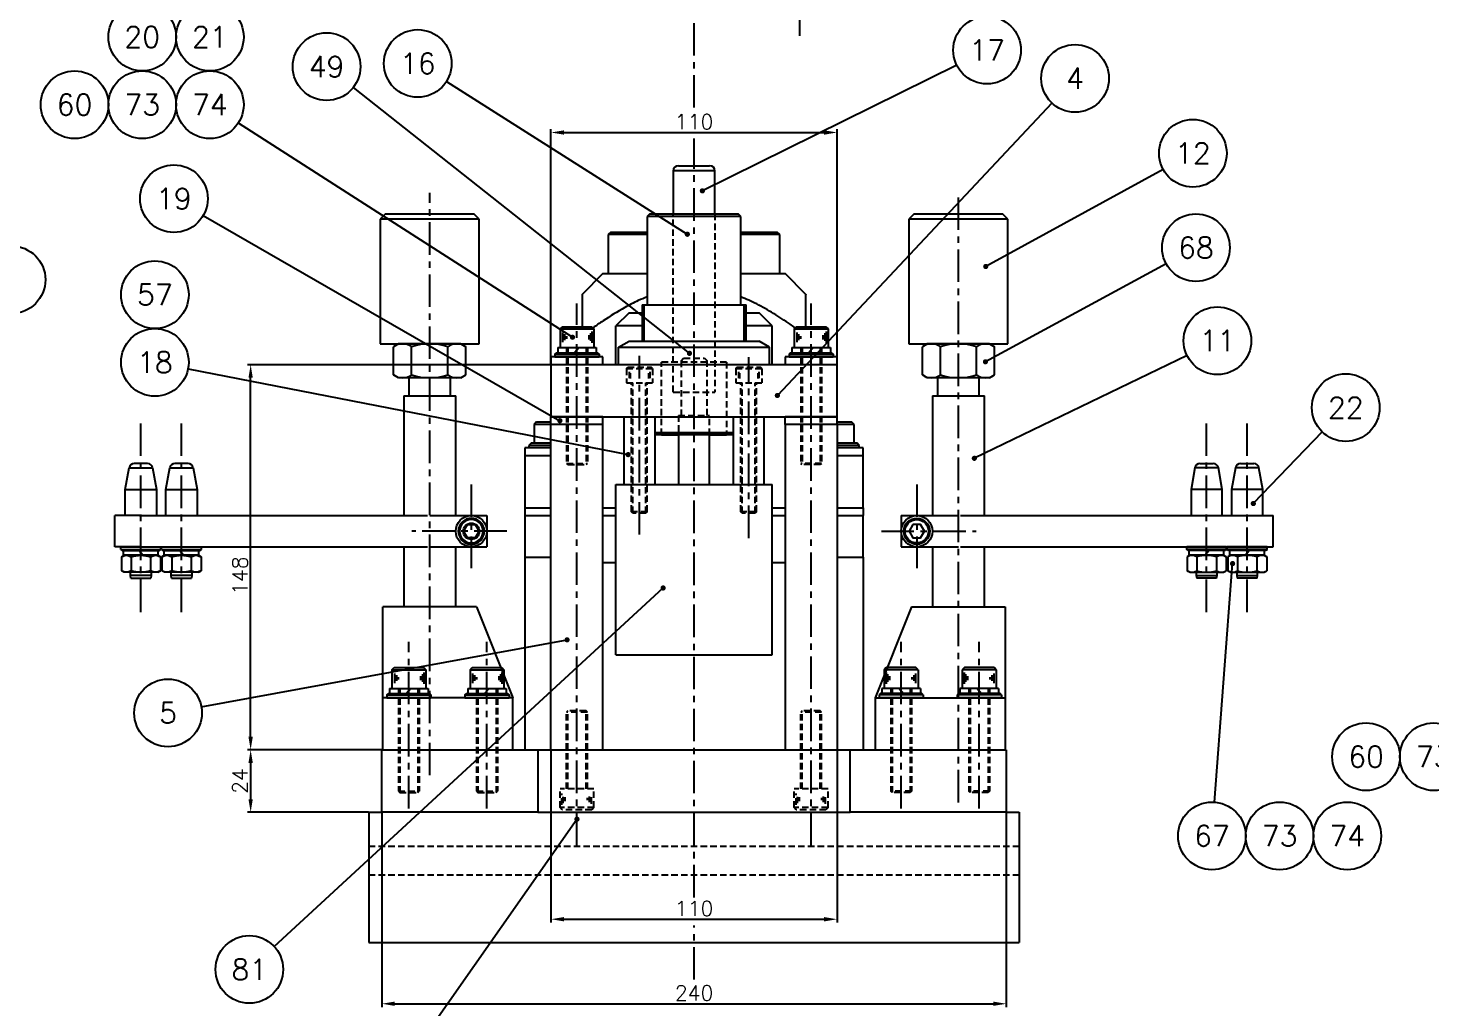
# Model space of a CAD drawing. Extents: x 0 to 2303, y 0 to 1485.
# Drawn here: x 573 to 1112, y 554 to 931 of the extents above; entities that cross this region are included whole.
import ezdxf
from ezdxf.enums import TextEntityAlignment as Align

# ---------------------------------------------------------------- set-up
doc = ezdxf.new("R2010")
doc.units = 0
doc.header["$LTSCALE"] = 10
doc.header["$MEASUREMENT"] = 0
doc.linetypes.add('CENTER', pattern=[2, 1.25, -0.25, 0.25, -0.25])
doc.linetypes.add('HIDDEN', pattern=[0.375, 0.25, -0.125])
doc.layers.get('0').update_dxf_attribs({"linetype": 'CONTINUOUS'})
doc.layers.get('DEFPOINTS').update_dxf_attribs({"linetype": 'CONTINUOUS'})
for name, color, linetype in [('0-POS', 3, 'CONTINUOUS'), ('CL', 1, 'CENTER'), ('CO', 3, 'CONTINUOUS'), ('FI', 1, 'CONTINUOUS'), ('OC', 1, 'HIDDEN'), ('POS', 3, 'CONTINUOUS')]:
    doc.layers.add(name, color=color, linetype=linetype)
doc.styles.add('ROMANS', font='ROMANS.SHX')
doc.dimstyles.new('2CON5', dxfattribs={"dimscale": 2.5, "dimtxt": 2.3, "dimasz": 2, "dimexe": 0.5, "dimexo": 0.0625, "dimgap": 0.5, "dimtad": 1, "dimdec": 4, "dimdsep": 46, "dimtxsty": 'ROMANS', "dimcen": -2, "dimclrt": 7, "dimadec": 0, "dimazin": 0, "dimtfac": 0.869565, "dimtdec": 4, "dimtmove": 0, "dimatfit": 3, "dimfxl": 1, "dimtolj": 1, "dimarcsym": 0})

# ---------------------------------------------------------------- blocks, each defined once
blk = doc.blocks.new('08934L')
for p, q in [((-6.5, 6.5), (-7.51, 5.92)), ((-7.51, 5.92), (-7.51, 0.58)), ((-6.5, 6.5), (-3.75, 6.5)), ((-3.75, 6.5), (3.75, 6.5)), ((-3.75, 5.92), (-3.75, 0.58)), ((3.75, 6.5), (6.5, 6.5)), ((3.75, 5.92), (3.75, 0.58)), ((6.5, 6.5), (7.51, 5.92)), ((7.51, 5.92), (7.51, 0.58)), ((-6.5, 0), (-7.51, 0.58)), ((-6.5, 0), (-3.75, 0)), ((-3.75, 0), (3.75, 0)), ((3.75, 0), (6.5, 0)), ((6.5, 0), (7.51, 0.58))]:
    blk.add_line(p, q)
for centre, radius, start, end in [((-5.63, 3.18), 3.32, 55.6158, 124.3842), ((0, -5.92), 12.42, 72.412, 107.588), ((5.63, 3.18), 3.32, 55.6158, 124.3842), ((-5.63, 3.32), 3.32, 235.6158, 304.3842), ((0, 12.42), 12.42, 252.412, 287.588), ((5.63, 3.32), 3.32, 235.6158, 304.3842)]:
    blk.add_arc(centre, radius, start, end)
blk = doc.blocks.new('08125')
for p, q in [((-8.5, 1.1), (-8, 1.6)), ((-8.5, 1.1), (-8.5, 0)), ((-8.5, 0), (8.5, 0)), ((-8, 1.6), (8, 1.6)), ((8, 1.6), (8.5, 1.1)), ((8.5, 1.1), (8.5, 0))]:
    blk.add_line(p, q)
at = {"color": 1}
blk.add_line((-8.5, 1.1), (8.5, 1.1), dxfattribs=at)
blk = doc.blocks.new('08127')
for p, q in [((-7.4, 2), (7.4, 2)), ((-7.4, 2), (-7.4, 0)), ((-7.4, 0), (7.4, 0)), ((0.81, 2), (-0.9, 0)), ((7.4, 2), (7.4, 0))]:
    blk.add_line(p, q)
blk = doc.blocks.new('06912S')
blk.add_lwpolyline([(-1.48, 2.55), (-2.95, 0), (-1.48, -2.55), (1.48, -2.55), (2.95, 0), (1.48, 2.55)], close=True)
blk.add_circle((0, 0), 5)
at = {"color": 1}
blk.add_circle((0, 0), 4.5, dxfattribs=at)
blk = doc.blocks.new('16934L')
for p, q in [((-12, 13), (-13.86, 11.93)), ((-13.86, 11.93), (-13.86, 1.07)), ((-12, 13), (-6.93, 13)), ((-6.93, 13), (6.93, 13)), ((-6.93, 11.93), (-6.93, 1.07)), ((6.93, 13), (12, 13)), ((6.93, 11.93), (6.93, 1.07)), ((12, 13), (13.86, 11.93)), ((13.86, 11.93), (13.86, 1.07)), ((-12, 0), (-13.86, 1.07)), ((-12, 0), (-6.93, 0)), ((-6.93, 0), (6.93, 0)), ((6.93, 0), (12, 0)), ((12, 0), (13.86, 1.07))]:
    blk.add_line(p, q)
for centre, radius, start, end in [((-10.39, 6.87), 6.13, 55.6158, 124.3842), ((0, -9.93), 22.93, 72.412, 107.588), ((10.39, 6.87), 6.13, 55.6158, 124.3842), ((-10.39, 6.13), 6.13, 235.6158, 304.3842), ((0, 22.93), 22.93, 252.412, 287.588), ((10.39, 6.13), 6.13, 235.6158, 304.3842)]:
    blk.add_arc(centre, radius, start, end)
blk = doc.blocks.new('08912L')
for p, q in [((-6.5, 7.2), (-5.7, 8)), ((-6.5, 7.2), (-6.5, 0)), ((-5.7, 8), (5.7, 8)), ((5.7, 8), (6.5, 7.2)), ((6.5, 7.2), (6.5, 0)), ((-6.5, 0), (6.5, 0))]:
    blk.add_line(p, q)
at = {"color": 1}
for p, q in [((-6.5, 7.2), (6.5, 7.2)), ((-5.56, 5.75), (-5.56, 2.02)), ((5.26, 5.51), (5.26, 2.52)), ((5.76, 6.13), (5.76, 1.78)), ((-4.81, 5.13), (-4.81, 2.89)), ((-4.07, 4.39), (-4.07, 3.39)), ((4.52, 4.76), (4.52, 3.14))]:
    blk.add_line(p, q, dxfattribs=at)
blk = doc.blocks.new('06912L')
for p, q in [((-5, 5.5), (-4.5, 6)), ((-5, 5.5), (-5, 0)), ((-4.5, 6), (4.5, 6)), ((5, 5.5), (4.5, 6)), ((5, 5.5), (5, 0)), ((-5, 0), (5, 0))]:
    blk.add_line(p, q)
at = {"color": 1}
for p, q in [((-5, 5.5), (5, 5.5)), ((-3.95, 4.33), (-3.95, 1.3)), ((-3.49, 3.73), (-3.49, 1.75)), ((3.49, 3.73), (3.49, 1.75)), ((3.95, 4.33), (3.95, 1.3))]:
    blk.add_line(p, q, dxfattribs=at)
blk = doc.blocks.new('*D59')
at = {"layer": 'CO', "color": 0, "lineweight": -2}
for p, q in [((708.6, 629.1), (708.6, 554.42)), ((948.6, 629.1), (948.6, 554.42)), ((713.6, 555.67), (943.6, 555.67))]:
    blk.add_line(p, q, dxfattribs=at)
at = {"layer": 'CO', "color": 0}
for points in [[(713.6, 556.51), (713.6, 554.84), (708.6, 555.67)], [(943.6, 556.51), (943.6, 554.84), (948.6, 555.67)]]:
    blk.add_solid(points, dxfattribs=at)
at = {"layer": 'DEFPOINTS', "color": 0}
for p in [(708.6, 629.26), (948.6, 629.26), (948.6, 555.67)]:
    blk.add_point(p, dxfattribs=at)
at = {"layer": 'CO', "color": 7, "insert": (828.6, 559.8), "char_height": 5.75, "attachment_point": 5, "style": 'ROMANS'}
blk.add_mtext('\\A1;240', dxfattribs=at)
blk = doc.blocks.new('*D60')
at = {"layer": 'CO', "color": 0, "lineweight": -2}
for p, q in [((773.6, 653.1), (773.6, 586.91)), ((883.6, 653.1), (883.6, 586.91)), ((778.6, 588.16), (878.6, 588.16))]:
    blk.add_line(p, q, dxfattribs=at)
at = {"layer": 'CO', "color": 0}
for points in [[(778.6, 588.99), (778.6, 587.32), (773.6, 588.16)], [(878.6, 588.99), (878.6, 587.32), (883.6, 588.16)]]:
    blk.add_solid(points, dxfattribs=at)
at = {"layer": 'DEFPOINTS', "color": 0}
for p in [(773.6, 653.26), (883.6, 653.26), (883.6, 588.16)]:
    blk.add_point(p, dxfattribs=at)
at = {"layer": 'CO', "color": 7, "insert": (828.6, 592.28), "char_height": 5.75, "attachment_point": 5, "style": 'ROMANS'}
blk.add_mtext('\\A1;110', dxfattribs=at)
blk = doc.blocks.new('*D61')
at = {"layer": 'CO', "color": 0, "lineweight": -2}
for p, q in [((708.85, 653.26), (656.94, 653.26)), ((658.19, 648.26), (658.19, 634.26)), ((703.45, 629.26), (656.94, 629.26))]:
    blk.add_line(p, q, dxfattribs=at)
at = {"layer": 'CO', "color": 0}
for points in [[(657.36, 648.26), (659.02, 648.26), (658.19, 653.26)], [(657.36, 634.26), (659.02, 634.26), (658.19, 629.26)]]:
    blk.add_solid(points, dxfattribs=at)
at = {"layer": 'DEFPOINTS', "color": 0}
for p in [(709, 653.26), (658.19, 629.26), (703.6, 629.26)]:
    blk.add_point(p, dxfattribs=at)
at = {"layer": 'CO', "color": 7, "insert": (654.07, 641.26), "char_height": 5.75, "attachment_point": 5, "rotation": 90, "style": 'ROMANS'}
blk.add_mtext('\\A1;24', dxfattribs=at)
blk = doc.blocks.new('*D62')
at = {"layer": 'CO', "color": 0, "lineweight": -2}
for p, q in [((773.45, 801.26), (656.94, 801.26)), ((658.19, 658.26), (658.19, 796.26)), ((708.45, 653.26), (656.94, 653.26))]:
    blk.add_line(p, q, dxfattribs=at)
at = {"layer": 'CO', "color": 0}
for points in [[(657.36, 796.26), (659.02, 796.26), (658.19, 801.26)], [(657.36, 658.26), (659.02, 658.26), (658.19, 653.26)]]:
    blk.add_solid(points, dxfattribs=at)
at = {"layer": 'DEFPOINTS', "color": 0}
for p in [(658.19, 801.26), (773.6, 801.26), (708.6, 653.26)]:
    blk.add_point(p, dxfattribs=at)
at = {"layer": 'CO', "color": 7, "insert": (654.07, 720.2), "char_height": 5.75, "attachment_point": 5, "rotation": 90, "style": 'ROMANS'}
blk.add_mtext('\\A1;148', dxfattribs=at)
blk = doc.blocks.new('*D71')
at = {"layer": 'CO', "color": 0, "lineweight": -2}
for p, q in [((773.6, 801.41), (773.6, 891.76)), ((778.6, 890.51), (878.6, 890.51)), ((883.6, 801.41), (883.6, 891.76))]:
    blk.add_line(p, q, dxfattribs=at)
at = {"layer": 'CO', "color": 0}
for points in [[(778.6, 891.34), (778.6, 889.67), (773.6, 890.51)], [(878.6, 891.34), (878.6, 889.67), (883.6, 890.51)]]:
    blk.add_solid(points, dxfattribs=at)
at = {"layer": 'DEFPOINTS', "color": 0}
for p in [(883.6, 890.51), (773.6, 801.26), (883.6, 801.26)]:
    blk.add_point(p, dxfattribs=at)
at = {"layer": 'CO', "color": 7, "insert": (828.6, 894.63), "char_height": 5.75, "attachment_point": 5, "style": 'ROMANS'}
blk.add_mtext('\\A1;110', dxfattribs=at)
blk = doc.blocks.new('POS')
at = {"layer": '0-POS'}
blk.add_circle((0, 0), 6.5, dxfattribs=at)
at = {"layer": '0-POS', "style": 'ROMANS', "flags": 4}
blk.add_attdef('P', text='', height=4, dxfattribs=at).set_placement((0, 0), align=Align.MIDDLE)

msp = doc.modelspace()

# ---------------------------------------------------------------- linework, layer by layer
for p, q in [((820.6026, 875.75801), (820.6026, 859.25802)), ((836.6026, 875.75801), (820.6026, 875.75801)), ((822.6026, 877.75802), (834.6026, 877.75802)), ((836.6026, 859.25802), (836.6026, 875.75801)), ((710.0026, 859.25802), (708.0026, 857.25801)), ((710.0026, 859.25802), (744.0026, 859.25802)), ((746.0026, 857.25801), (744.0026, 859.25802)), ((811.6026, 859.25802), (810.6026, 858.25802)), ((810.6026, 858.25802), (810.6026, 824.25801)), ((846.6026, 858.25802), (810.6026, 858.25802)), ((811.6026, 859.25802), (845.6026, 859.25802)), ((846.6026, 858.25802), (845.6026, 859.25802)), ((846.6026, 824.25801), (846.6026, 858.25802)), ((913.2026, 859.25802), (911.2026, 857.25801)), ((913.2026, 859.25802), (927.06044, 859.25802)), ((927.06044, 859.25802), (947.2026, 859.25802)), ((949.2026, 857.25801), (947.2026, 859.25802)), ((708.0026, 857.25801), (708.0026, 809.25802)), ((746.0026, 857.25801), (708.0026, 857.25801)), ((746.0026, 809.25802), (746.0026, 857.25801)), ((796.6026, 852.25802), (795.6026, 851.25802)), ((796.6026, 852.25802), (810.6026, 852.25802)), ((846.6026, 852.25802), (860.6026, 852.25802)), ((861.6026, 851.25802), (860.6026, 852.25802)), ((911.2026, 857.25801), (911.2026, 809.25802)), ((926.69077, 857.25801), (911.2026, 857.25801)), ((949.2026, 857.25801), (926.69077, 857.25801)), ((949.2026, 809.25802), (949.2026, 857.25801)), ((795.6026, 851.25802), (795.6026, 836.25802)), ((810.6026, 851.25802), (795.6026, 851.25802)), ((861.6026, 851.25802), (846.6026, 851.25802)), ((861.6026, 836.25802), (861.6026, 851.25802)), ((793.6026, 836.25802), (785.6026, 828.25801)), ((793.6026, 836.25802), (810.6026, 836.25802)), ((846.6026, 836.25802), (863.6026, 836.25802)), ((871.6026, 828.25801), (863.6026, 836.25802)), ((803.6026, 821.25801), (798.6026, 816.25802)), ((803.6026, 821.25801), (808.6026, 821.25801)), ((808.6026, 824.25801), (808.6026, 810.25801)), ((808.6026, 824.25801), (848.6026, 824.25801)), ((848.6026, 810.25801), (848.6026, 824.25801)), ((848.6026, 821.25801), (853.6026, 821.25801)), ((858.6026, 816.25802), (853.6026, 821.25801)), ((808.6026, 816.25802), (798.6026, 816.25802)), ((798.6026, 801.25802), (798.6026, 816.25802)), ((858.6026, 816.25802), (848.6026, 816.25802)), ((858.6026, 801.25802), (858.6026, 816.25802)), ((708.0026, 809.25802), (746.0026, 809.25802)), ((799.6026, 807.94861), (803.60259, 810.25801)), ((803.60259, 810.25801), (853.60261, 810.25801)), ((857.6026, 807.94861), (853.60261, 810.25801)), ((911.2026, 809.25802), (926.69077, 809.25802)), ((926.69077, 809.25802), (949.2026, 809.25802)), ((773.6026, 804.25801), (773.6026, 801.25802)), ((787.25751, 804.25801), (773.6026, 804.25801)), ((793.6026, 804.25801), (787.25751, 804.25801)), ((793.6026, 801.25802), (793.6026, 804.25801)), ((799.6026, 807.94861), (857.6026, 807.94861)), ((799.6026, 801.25802), (799.6026, 807.94861)), ((857.6026, 801.25802), (857.6026, 807.94861)), ((863.6026, 804.25801), (863.6026, 801.25802)), ((877.25751, 804.25801), (863.6026, 804.25801)), ((883.6026, 804.25801), (877.25751, 804.25801)), ((883.6026, 801.25802), (883.6026, 804.25801)), ((773.6026, 801.25802), (773.6026, 781.25801)), ((883.6026, 801.25802), (773.6026, 801.25802)), ((883.6026, 781.25801), (883.6026, 801.25802)), ((719.0026, 796.25802), (719.0026, 789.25801)), ((735.0026, 789.25801), (735.0026, 796.25802)), ((922.2026, 796.25802), (922.2026, 789.25801)), ((938.2026, 789.25801), (938.2026, 796.25802)), ((717.0026, 789.25801), (717.0026, 743.25801)), ((717.0026, 789.25801), (737.0026, 789.25801)), ((737.0026, 743.25801), (737.0026, 789.25801)), ((920.2026, 789.25801), (920.2026, 743.25801)), ((920.2026, 789.25801), (940.2026, 789.25801)), ((940.2026, 743.25801), (940.2026, 789.25801)), ((768.1026, 779.25802), (767.1026, 778.25802)), ((767.1026, 778.25802), (767.1026, 771.25802)), ((767.17, 778.25802), (767.1026, 778.25802)), ((773.6026, 778.25802), (767.17, 778.25802)), ((768.1026, 779.25802), (773.6026, 779.25802)), ((773.6026, 781.25801), (883.6026, 781.25801)), ((773.6026, 778.25802), (773.6026, 781.25801)), ((793.6026, 781.25801), (773.6026, 781.25801)), ((793.6026, 778.25802), (773.6026, 778.25802)), ((773.6026, 653.25801), (773.6026, 778.25802)), ((793.6026, 778.25802), (793.6026, 781.25801)), ((793.6026, 653.25801), (793.6026, 778.25802)), ((801.6026, 781.25801), (801.6026, 755.25801)), ((813.6026, 755.25801), (813.6026, 781.25801)), ((843.6026, 781.25801), (843.6026, 755.25801)), ((855.6026, 755.25801), (855.6026, 781.25801)), ((883.6026, 781.25801), (863.6026, 781.25801)), ((863.6026, 778.25802), (863.6026, 781.25801)), ((883.6026, 778.25802), (863.6026, 778.25802)), ((863.6026, 778.25802), (863.6026, 653.25801)), ((883.6026, 778.25802), (883.6026, 781.25801)), ((883.6026, 779.25802), (889.1026, 779.25802)), ((890.1026, 778.25802), (883.6026, 778.25802)), ((883.6026, 778.25802), (883.6026, 653.25801)), ((890.1026, 778.25802), (889.1026, 779.25802)), ((890.1026, 771.25802), (890.1026, 778.25802)), ((766.1026, 771.25802), (765.1026, 770.25802)), ((766.1026, 771.25802), (773.6026, 771.25802)), ((843.6026, 774.25801), (813.6026, 774.25801)), ((816.1026, 774.25801), (822.60259, 774.25801)), ((822.6026, 774.25801), (822.6026, 755.25801)), ((834.6026, 755.25801), (834.6026, 774.25801)), ((834.6026, 774.25801), (841.10259, 774.25801)), ((883.6026, 771.25802), (891.1026, 771.25802)), ((892.1026, 770.25802), (891.1026, 771.25802)), ((763.6026, 769.25801), (763.6026, 766.25801)), ((773.6026, 769.25801), (763.6026, 769.25801)), ((773.6026, 766.25801), (763.6026, 766.25801)), ((763.6026, 766.25801), (763.6026, 746.25801)), ((765.1026, 770.25802), (765.1026, 769.25801)), ((773.6026, 770.25802), (765.1026, 770.25802)), ((892.1026, 770.25802), (883.6026, 770.25802)), ((887.25752, 769.25801), (883.6026, 769.25801)), ((893.6026, 766.25801), (883.6026, 766.25801)), ((893.6026, 769.25801), (887.25752, 769.25801)), ((892.1026, 769.25801), (892.1026, 770.25802)), ((893.6026, 766.25801), (893.6026, 769.25801)), ((893.6026, 746.25801), (893.6026, 766.25801)), ((610.00259, 753.25801), (611.47446, 761.60531)), ((611.47446, 761.60531), (620.53074, 761.60531)), ((618.56114, 763.25802), (613.44406, 763.25802)), ((620.53074, 761.60531), (622.0026, 753.25801)), ((625.60259, 753.25801), (627.07445, 761.60531)), ((627.07445, 761.60531), (636.13074, 761.60531)), ((634.16113, 763.25802), (629.04406, 763.25802)), ((636.13074, 761.60531), (637.6026, 753.25801)), ((1021.07446, 761.60531), (1019.6026, 753.25801)), ((1030.13075, 761.60531), (1021.07446, 761.60531)), ((1023.04407, 763.25802), (1028.16114, 763.25802)), ((1031.60261, 753.25801), (1030.13075, 761.60531)), ((1036.67446, 761.60531), (1035.2026, 753.25801)), ((1045.73074, 761.60531), (1036.67446, 761.60531)), ((1038.64406, 763.25802), (1043.76114, 763.25802)), ((1047.2026, 753.25801), (1045.73074, 761.60531)), ((798.6026, 689.75801), (798.6026, 755.25801)), ((798.6026, 755.25801), (807.6026, 755.25801)), ((807.6026, 755.25801), (849.6026, 755.25801)), ((849.6026, 755.25801), (858.6026, 755.25801)), ((858.6026, 689.75801), (858.6026, 755.25801)), ((610.00259, 743.25801), (610.00259, 753.25801)), ((610.00259, 753.25801), (622.0026, 753.25801)), ((622.0026, 753.25801), (622.0026, 743.25801)), ((625.60259, 743.25801), (625.60259, 753.25801)), ((625.60259, 753.25801), (637.6026, 753.25801)), ((637.6026, 753.25801), (637.6026, 743.25801)), ((1019.6026, 753.25801), (1019.6026, 743.25801)), ((1031.60261, 753.25801), (1019.6026, 753.25801)), ((1031.60261, 743.25801), (1031.60261, 753.25801)), ((1035.2026, 753.25801), (1035.2026, 743.25801)), ((1047.2026, 753.25801), (1035.2026, 753.25801)), ((1047.2026, 743.25801), (1047.2026, 753.25801)), ((763.6026, 746.25801), (763.6026, 743.25801)), ((763.6026, 746.25801), (773.6026, 746.25801)), ((793.6026, 746.25801), (798.6026, 746.25801)), ((858.6026, 746.25801), (863.6026, 746.25801)), ((883.6026, 746.25801), (893.6026, 746.25801)), ((893.6026, 746.25801), (893.6026, 743.25801)), ((606.0026, 731.25801), (606.0026, 743.25801)), ((615.46205, 743.25801), (606.0026, 743.25801)), ((615.46205, 743.25801), (726.13774, 743.25801)), ((727.0026, 743.25801), (749.0026, 743.25801)), ((749.0026, 743.25801), (749.0026, 731.25801)), ((763.6026, 743.25801), (773.6026, 743.25801)), ((763.6026, 743.25801), (763.6026, 727.25801)), ((793.6026, 743.25801), (798.6026, 743.25801)), ((858.6026, 743.25801), (863.6026, 743.25801)), ((883.6026, 743.25801), (893.6026, 743.25801)), ((893.6026, 727.25801), (893.6026, 743.25801)), ((908.2026, 743.25801), (908.2026, 731.25801)), ((908.2026, 743.25801), (930.2026, 743.25801)), ((931.06746, 743.25801), (1041.74315, 743.25801)), ((1041.74315, 743.25801), (1051.2026, 743.25801)), ((1051.2026, 731.25801), (1051.2026, 743.25801)), ((615.46205, 731.25801), (606.0026, 731.25801)), ((615.46205, 731.25801), (726.13774, 731.25801)), ((717.0026, 731.25801), (717.0026, 708.25802)), ((727.0026, 731.25801), (749.0026, 731.25801)), ((737.0026, 708.25802), (737.0026, 731.25801)), ((908.2026, 731.25801), (930.2026, 731.25801)), ((920.2026, 731.25801), (920.2026, 708.25802)), ((931.06746, 731.25801), (1041.74315, 731.25801)), ((940.2026, 708.25802), (940.2026, 731.25801)), ((1041.74315, 731.25801), (1051.2026, 731.25801)), ((763.6026, 727.25801), (773.6026, 727.25801)), ((763.6026, 727.25801), (763.6026, 653.25801)), ((793.6026, 725.25801), (798.6026, 725.25801)), ((858.6026, 725.25801), (863.6026, 725.25801)), ((883.6026, 727.25801), (893.6026, 727.25801)), ((893.6026, 727.25801), (893.6026, 653.25801)), ((612.0026, 720.25801), (612.0026, 721.51801)), ((612.17892, 719.25802), (612.0026, 720.25801)), ((612.17892, 719.25802), (619.82627, 719.25802)), ((620.0026, 720.25801), (619.82627, 719.25802)), ((620.0026, 721.51801), (620.0026, 720.25801)), ((627.60259, 720.25801), (627.60259, 721.51801)), ((627.77892, 719.25802), (627.60259, 720.25801)), ((627.77892, 719.25802), (635.42627, 719.25802)), ((635.6026, 720.25801), (635.42627, 719.25802)), ((635.6026, 721.51801), (635.6026, 720.25801)), ((1021.6026, 721.51801), (1021.6026, 720.25801)), ((1021.6026, 720.25801), (1021.77893, 719.25802)), ((1029.42628, 719.25802), (1021.77893, 719.25802)), ((1029.42628, 719.25802), (1029.6026, 720.25801)), ((1029.6026, 720.25801), (1029.6026, 721.51801)), ((1037.2026, 721.51801), (1037.2026, 720.25801)), ((1037.2026, 720.25801), (1037.37892, 719.25802)), ((1045.02628, 719.25802), (1037.37892, 719.25802)), ((1045.02628, 719.25802), (1045.2026, 720.25801)), ((1045.2026, 720.25801), (1045.2026, 721.51801)), ((745.0026, 708.25802), (709.0026, 708.25802)), ((709.0026, 673.25801), (709.0026, 708.25802)), ((745.0026, 708.25802), (759.00259, 673.25801)), ((912.2026, 708.25802), (898.20261, 673.25801)), ((912.2026, 708.25802), (948.2026, 708.25802)), ((948.2026, 708.25802), (948.2026, 673.25801)), ((798.6026, 689.75801), (807.6026, 689.75801)), ((807.6026, 689.75801), (849.6026, 689.75801)), ((849.6026, 689.75801), (858.6026, 689.75801)), ((709.0026, 653.25801), (709.0026, 673.25801)), ((759.0026, 673.25801), (709.0026, 673.25801)), ((759.0026, 653.25801), (759.0026, 673.25801)), ((898.2026, 673.25801), (898.2026, 653.25801)), ((898.2026, 673.25801), (948.2026, 673.25801)), ((948.2026, 673.25801), (948.2026, 653.25801)), ((708.6026, 629.25801), (708.6026, 653.25801)), ((708.6026, 653.25801), (768.6026, 653.25801)), ((768.6026, 653.25801), (768.6026, 629.25801)), ((768.6026, 653.25801), (888.6026, 653.25801)), ((888.6026, 629.25801), (888.6026, 653.25801)), ((888.6026, 653.25801), (948.6026, 653.25801)), ((948.6026, 653.25801), (948.6026, 629.25801)), ((703.6026, 629.25801), (703.6026, 579.25801)), ((703.6026, 629.25801), (708.6026, 629.25801)), ((768.6026, 629.25801), (708.6026, 629.25801)), ((768.6026, 629.25801), (888.6026, 629.25801)), ((948.6026, 629.25801), (888.6026, 629.25801)), ((948.6026, 629.25801), (953.6026, 629.25801)), ((953.6026, 629.25801), (953.6026, 579.25801)), ((703.6026, 579.25801), (953.6026, 579.25801))]:
    msp.add_line(p, q)
for centre, radius in [((743.0026, 737.25801), 6), ((743.0026, 737.25801), 3.125), ((914.2026, 737.25801), 6)]:
    msp.add_circle(centre, radius)
for centre, start, end in [((822.6026, 875.75801), 90, 180), ((834.6026, 875.75801), 0, 90), ((613.44407, 761.25801), 90, 170), ((618.56113, 761.25801), 10, 90), ((629.04406, 761.25801), 90, 170), ((634.16113, 761.25801), 10, 90), ((1023.04407, 761.25801), 90, 170), ((1028.16113, 761.25801), 10, 90), ((1038.64407, 761.25801), 90, 170), ((1043.76113, 761.25801), 10, 90)]:
    msp.add_arc(centre, 2, start, end)
for points, knots in [([(785.6026, 828.21164), (785.6026, 828.21913), (785.6026, 828.23996), (785.6026, 827.87894), (785.6026, 826.95519), (785.6026, 825.14581), (785.6026, 822.40792), (785.6026, 819.42131), (785.6026, 816.68086), (785.6026, 815.85801), (785.6026, 815.85801)], [0, 0, 0, 0, 0.053789117, 0.149638986, 0.245505144, 0.442090075, 0.599751574, 0.757492776, 0.917707189, 1, 1, 1, 1]), ([(871.6026, 815.85801), (871.6026, 815.85801), (871.6026, 817.82428), (871.6026, 821.48626), (871.6026, 824.55885), (871.6026, 826.5619), (871.6026, 827.69198), (871.6026, 828.26695), (871.6026, 828.19693), (871.6026, 828.17636)], [0, 0, 0, 0, 0.13359874, 0.345938736, 0.557628859, 0.687152173, 0.816916337, 0.946215198, 1, 1, 1, 1])]:
    msp.add_open_spline(points, degree=3, knots=knots)
at = {"layer": 'CL'}
for p, q in [((828.6026, 900.05831), (828.6026, 1382.21442)), ((869.1026, 1014.10121), (869.1026, 927.6704)), ((828.6026, 596.55235), (828.6026, 888.16412)), ((727.0026, 643.48982), (727.0026, 867.31869)), ((930.2026, 633.05233), (930.2026, 867.31869)), ((783.6026, 616.63867), (783.6026, 824.75244)), ((873.6026, 616.63867), (873.6026, 824.75244)), ((807.6026, 735.99821), (807.6026, 804.73262)), ((849.6026, 734.6148), (849.6026, 804.19502)), ((616.0026, 706.19646), (616.0026, 779.396)), ((631.6026, 706.19646), (631.6026, 779.396)), ((1025.6026, 706.19646), (1025.6026, 779.396)), ((1041.2026, 706.19646), (1041.2026, 779.396)), ((743.0026, 755.26619), (743.0026, 723.07293)), ((914.2026, 755.26619), (914.2026, 723.07293)), ((756.62178, 737.25801), (720.18616, 737.25801)), ((900.58342, 737.25801), (937.01904, 737.25801)), ((719.0026, 630.75893), (719.0026, 694.75244)), ((749.0026, 630.75893), (749.0026, 694.75244)), ((908.2026, 630.75893), (908.2026, 694.75244)), ((938.2026, 630.75893), (938.2026, 694.75244)), ((828.6026, 564.9515), (828.6026, 585.73711))]:
    msp.add_line(p, q, dxfattribs=at)
at = {"layer": 'FI'}
for p, q in [((809.3526, 824.25801), (809.3526, 810.25801)), ((847.8526, 810.25801), (847.8526, 824.25801)), ((813.6026, 775.25801), (843.6026, 775.25801)), ((620.0026, 720.25801), (612.0026, 720.25801)), ((635.6026, 720.25801), (627.60259, 720.25801)), ((1021.6026, 720.25801), (1029.6026, 720.25801)), ((1037.2026, 720.25801), (1045.2026, 720.25801))]:
    msp.add_line(p, q, dxfattribs=at)
for points, knots in [([(810.6026, 827.33389), (809.45591, 826.86613), (806.51039, 825.66461), (800.81555, 822.63178), (794.99287, 819.12784), (791.02033, 816.3493), (789.7281, 815.43251)], [0, 0, 0, 0, 0.142247956, 0.3653944579, 0.7404339839, 0.9224745225, 0.9224745225, 0.9224745225, 0.9224745225]), ([(867.49918, 815.45459), (866.83465, 815.9286), (864.1252, 817.84144), (859.23599, 820.98545), (852.97385, 824.59735), (848.64291, 826.47352), (846.6026, 827.35739)], [0.0784852791, 0.0784852791, 0.0784852791, 0.0784852791, 0.1721172356, 0.4589596374, 0.745114691, 1, 1, 1, 1])]:
    msp.add_open_spline(points, degree=3, knots=knots, dxfattribs=at)
at = {"layer": 'OC'}
for p, q in [((820.6026, 790.75802), (820.6026, 859.25802)), ((836.60259, 859.25802), (836.60259, 790.75802)), ((779.6026, 807.85801), (779.6026, 763.35801)), ((780.1026, 807.85801), (780.1026, 762.85801)), ((787.1026, 807.85801), (787.1026, 762.85801)), ((787.6026, 807.85801), (787.6026, 763.35801)), ((823.60259, 802.75801), (824.60259, 803.75802)), ((824.60259, 803.75802), (832.60259, 803.75802)), ((832.60259, 803.75802), (833.6026, 802.75801)), ((869.6026, 807.85801), (869.6026, 763.35801)), ((870.1026, 807.85801), (870.1026, 762.85801)), ((877.1026, 807.85801), (877.1026, 762.85801)), ((877.6026, 807.85801), (877.6026, 763.35801)), ((816.1026, 774.25801), (816.1026, 802.25801)), ((841.10259, 802.25801), (816.1026, 802.25801)), ((823.60259, 802.75801), (823.60259, 781.75802)), ((833.6026, 781.75802), (833.6026, 802.75801)), ((841.10259, 802.25801), (841.10259, 774.25801)), ((804.6026, 744.75802), (804.6026, 794.25802)), ((805.1026, 744.25802), (805.1026, 794.25802)), ((810.1026, 744.25802), (810.1026, 794.25802)), ((810.6026, 744.75802), (810.6026, 794.25802)), ((846.6026, 744.75802), (846.6026, 794.25802)), ((847.1026, 744.25802), (847.1026, 794.25802)), ((852.1026, 744.25802), (852.1026, 794.25802)), ((852.6026, 744.75802), (852.6026, 794.25802)), ((820.6026, 790.75802), (836.60259, 790.75802)), ((822.60259, 781.75802), (822.6026, 774.25801)), ((822.60259, 781.75802), (834.6026, 781.75802)), ((834.6026, 774.25801), (834.6026, 781.75802)), ((779.6026, 763.35801), (780.1026, 762.85801)), ((779.6026, 763.35801), (787.6026, 763.35801)), ((780.1026, 762.85801), (787.1026, 762.85801)), ((787.1026, 762.85801), (787.6026, 763.35801)), ((870.1026, 762.85801), (869.6026, 763.35801)), ((877.6026, 763.35801), (869.6026, 763.35801)), ((877.1026, 762.85801), (870.1026, 762.85801)), ((877.6026, 763.35801), (877.1026, 762.85801)), ((805.1026, 744.25802), (804.6026, 744.75802)), ((810.6026, 744.75802), (804.6026, 744.75802)), ((810.1026, 744.25802), (805.1026, 744.25802)), ((810.6026, 744.75802), (810.1026, 744.25802)), ((847.1026, 744.25802), (846.6026, 744.75802)), ((852.6026, 744.75802), (846.6026, 744.75802)), ((852.1026, 744.25802), (847.1026, 744.25802)), ((852.6026, 744.75802), (852.1026, 744.25802)), ((715.0026, 676.85801), (715.0026, 637.35801)), ((715.5026, 676.85801), (715.5026, 636.85801)), ((722.5026, 676.85801), (722.5026, 636.85801)), ((723.0026, 676.85801), (723.0026, 637.35801)), ((745.0026, 676.85801), (745.0026, 637.35801)), ((745.5026, 676.85801), (745.5026, 636.85801)), ((752.5026, 676.85801), (752.5026, 636.85801)), ((753.0026, 676.85801), (753.0026, 637.35801)), ((904.2026, 676.85801), (904.2026, 637.35801)), ((904.7026, 676.85801), (904.7026, 636.85801)), ((911.7026, 676.85801), (911.7026, 636.85801)), ((912.2026, 676.85801), (912.2026, 637.35801)), ((934.2026, 676.85801), (934.2026, 637.35801)), ((934.7026, 676.85801), (934.7026, 636.85801)), ((941.7026, 676.85801), (941.7026, 636.85801)), ((942.2026, 676.85801), (942.2026, 637.35801)), ((780.1026, 668.25801), (779.6026, 667.75801)), ((779.6026, 638.25801), (779.6026, 667.75801)), ((787.6026, 667.75801), (779.6026, 667.75801)), ((780.1026, 638.25801), (780.1026, 668.25801)), ((787.1026, 668.25801), (780.1026, 668.25801)), ((787.1026, 638.25801), (787.1026, 668.25801)), ((787.6026, 667.75801), (787.1026, 668.25801)), ((787.6026, 638.25801), (787.6026, 667.75801)), ((870.1026, 668.25801), (869.6026, 667.75801)), ((869.6026, 638.25801), (869.6026, 667.75801)), ((877.6026, 667.75801), (869.6026, 667.75801)), ((870.1026, 638.25801), (870.1026, 668.25801)), ((877.1026, 668.25801), (870.1026, 668.25801)), ((877.1026, 638.25801), (877.1026, 668.25801)), ((877.6026, 667.75801), (877.1026, 668.25801)), ((877.6026, 638.25801), (877.6026, 667.75801)), ((715.0026, 637.35801), (715.5026, 636.85801)), ((715.0026, 637.35801), (723.0026, 637.35801)), ((715.5026, 636.85801), (722.5026, 636.85801)), ((722.5026, 636.85801), (723.0026, 637.35801)), ((745.0026, 637.35801), (745.5026, 636.85801)), ((745.0026, 637.35801), (753.0026, 637.35801)), ((745.5026, 636.85801), (752.5026, 636.85801)), ((752.5026, 636.85801), (753.0026, 637.35801)), ((904.7026, 636.85801), (904.2026, 637.35801)), ((912.2026, 637.35801), (904.2026, 637.35801)), ((911.7026, 636.85801), (904.7026, 636.85801)), ((912.2026, 637.35801), (911.7026, 636.85801)), ((934.7026, 636.85801), (934.2026, 637.35801)), ((942.2026, 637.35801), (934.2026, 637.35801)), ((941.7026, 636.85801), (934.7026, 636.85801)), ((942.2026, 637.35801), (941.7026, 636.85801)), ((703.6026, 616.25801), (953.6026, 616.25801)), ((703.6026, 605.25801), (953.6026, 605.25801))]:
    msp.add_line(p, q, dxfattribs=at)
at = {"layer": 'POS'}
for p, q in [((929.56367, 916.40301), (831.80241, 868.07792)), ((697.57643, 907.76434), (826.84729, 805.6346)), ((733.39994, 910.07338), (826.01948, 851.3996)), ((966.1527, 901.82381), (860.62175, 789.43836)), ((653.4537, 894.16526), (781.87664, 811.81865)), ((1008.89855, 876.29784), (940.71651, 839.01021)), ((639.94766, 858.59265), (777.04686, 779.73966)), ((1010.07521, 840.05054), (940.5949, 802.39199)), ((1018.06389, 804.81906), (936.33385, 765.30064)), ((634.13119, 799.68003), (803.24578, 766.71839)), ((1070.06629, 775.41943), (1043.5486, 747.91091)), ((1028.63424, 633.1419), (1035.57343, 724.84058)), ((667.24299, 577.6727), (816.70663, 715.4598)), ((639.23028, 669.7924), (779.80442, 695.52949)), ((724.97833, 543.03016), (783.6026, 626.60943))]:
    msp.add_line(p, q, dxfattribs=at)
at = {"layer": 'POS', "const_width": 1}
for points in [[(831.30241, 868.07792, 1), (832.30241, 868.07792, 1)], [(825.51948, 851.3996, 1), (826.51948, 851.3996, 1)], [(940.21651, 839.01021, 1), (941.21651, 839.01021, 1)], [(781.37664, 811.81865, 1), (782.37664, 811.81865, 1)], [(826.34729, 805.6346, 1), (827.34729, 805.6346, 1)], [(940.0949, 802.39199, 1), (941.0949, 802.39199, 1)], [(860.12175, 789.43836, 1), (861.12175, 789.43836, 1)], [(776.54686, 779.73966, 1), (777.54686, 779.73966, 1)], [(802.74578, 766.71839, 1), (803.74578, 766.71839, 1)], [(935.83385, 765.30064, 1), (936.83385, 765.30064, 1)], [(1043.0486, 747.91091, 1), (1044.0486, 747.91091, 1)], [(1035.07343, 724.84058, 1), (1036.07343, 724.84058, 1)], [(816.20663, 715.4598, 1), (817.20663, 715.4598, 1)], [(779.30442, 695.52949, 1), (780.30442, 695.52949, 1)], [(783.1026, 626.60943, 1), (784.1026, 626.60943, 1)]]:
    msp.add_lwpolyline(points, format="xyb", close=True, dxfattribs=at)

# ---------------------------------------------------------------- block references
for name, p in [('08912L', (783.6026, 807.85801)), ('08912L', (873.6026, 807.85801)), ('08125', (783.6026, 804.25801)), ('08127', (783.6026, 805.85801)), ('08125', (873.6026, 804.25801)), ('08127', (873.6026, 805.85801)), ('06912S', (914.2026, 737.25801)), ('08934L', (1025.6026, 721.51801)), ('08934L', (1041.2026, 721.51801)), ('08912L', (719.0026, 676.85801)), ('08912L', (749.0026, 676.85801)), ('08125', (719.0026, 673.25801)), ('08127', (719.0026, 674.85801)), ('08125', (749.0026, 673.25801)), ('08127', (749.0026, 674.85801))]:
    msp.add_blockref(name, p)
at = {"rotation": 180}
for p in [(727.0026, 809.25802), (930.2026, 809.25802)]:
    msp.add_blockref('16934L', p, dxfattribs=at)
at = {"xscale": -1}
for name, p in [('06912S', (743.0026, 737.25801)), ('08934L', (616.0026, 721.51801)), ('08934L', (631.6026, 721.51801)), ('08912L', (908.2026, 676.85801)), ('08912L', (938.2026, 676.85801)), ('08125', (908.2026, 673.25801)), ('08127', (908.2026, 674.85801)), ('08125', (938.2026, 673.25801)), ('08127', (938.2026, 674.85801))]:
    msp.add_blockref(name, p, dxfattribs=at)
at = {"yscale": 0.9, "zscale": 0.9, "rotation": 180}
for name, p, xscale in [('08125', (616.0026, 731.25801), -0.9), ('08127', (616.0026, 729.81801), -0.9), ('08125', (631.6026, 731.25801), -0.9), ('08127', (631.6026, 729.81801), -0.9), ('08125', (1025.6026, 731.25801), 0.9), ('08127', (1025.6026, 729.81801), 0.9), ('08125', (1041.2026, 731.25801), 0.9), ('08127', (1041.2026, 729.81801), 0.9)]:
    msp.add_blockref(name, p, dxfattribs=dict(at, xscale=xscale))
at = {"layer": 'OC'}
for p in [(807.6026, 794.25802), (849.6026, 794.25802)]:
    msp.add_blockref('06912L', p, dxfattribs=at)
at = {"layer": 'OC', "rotation": 180}
for p in [(783.6026, 638.25801), (873.6026, 638.25801)]:
    msp.add_blockref('08912L', p, dxfattribs=at)
at = {"layer": 'POS', "xscale": 2, "yscale": 2, "zscale": 2}
for p, values in [((616.5102, 927.18238), {'P': '20'}), ((642.5102, 927.18238), {'P': '21'}), ((941.21759, 922.16374), {'P': '17'}), ((687.37579, 915.8233), {'P': '49'}), ((722.41808, 917.03031), {'P': '16'}), ((975.05154, 911.30065), {'P': '4'}), ((590.5102, 901.18238), {'P': '60'}), ((616.5102, 901.18238), {'P': '73'}), ((642.5102, 901.18238), {'P': '74'}), ((1020.30434, 882.53547), {'P': '12'}), ((628.67863, 865.07406), {'P': '19'}), ((1021.50439, 846.2452), {'P': '68'}), ((566.29119, 833.91625), {'P': '2'}), ((621.37129, 828.16702), {'P': '57'}), ((1029.76756, 810.47806), {'P': '11'}), ((621.37129, 802.16702), {'P': '18'}), ((1079.08857, 784.77883), {'P': '22'}), ((626.44283, 667.4512), {'P': '5'}), ((1086.88897, 650.62553), {'P': '60'}), ((1112.88897, 650.62553), {'P': '73'}), ((1027.65329, 620.17896), {'P': '67'}), ((1053.65329, 620.17896), {'P': '73'}), ((1079.65329, 620.17896), {'P': '74'}), ((657.68483, 568.86125), {'P': '81'})]:
    msp.add_blockref('POS', p, dxfattribs=at).add_auto_attribs(values)

# ---------------------------------------------------------------- dimensions: what is measured, and where the dimension line sits
at = {"layer": 'CO'}
for base, p1, p2, picture, middle in [((883.6026, 890.50758), (773.6026, 801.25802), (883.6026, 801.25802), '*D71', (828.6026, 894.63258)), ((883.6026, 588.15604), (773.6026, 653.25801), (883.6026, 653.25801), '*D60', (828.6026, 592.28104)), ((948.6026, 555.67212), (708.6026, 629.25801), (948.6026, 629.25801), '*D59', (828.6026, 559.79712))]:
    dim = msp.add_linear_dim(base=base, p1=p1, p2=p2, dimstyle='2CON5', dxfattribs=at)
    dim.commit()
    dim.dimension.update_dxf_attribs({"geometry": picture, "text_midpoint": middle})
dim = msp.add_linear_dim(base=(658.1909, 801.25802), p1=(708.6026, 653.25801), p2=(773.6026, 801.25802), angle=90, dimstyle='2CON5', dxfattribs=at)
dim.commit()
dim.dimension.update_dxf_attribs({"geometry": '*D62', "text_midpoint": (658.1909, 720.19674), "dimtype": 160})
dim = msp.add_linear_dim(base=(658.1909, 629.25801), p1=(709.0026, 653.25801), p2=(703.6026, 629.25801), angle=90, dimstyle='2CON5', dxfattribs=at)
dim.commit()
dim.dimension.update_dxf_attribs({"geometry": '*D61', "text_midpoint": (654.0659, 641.25801)})

doc.saveas('drawing.dxf')
